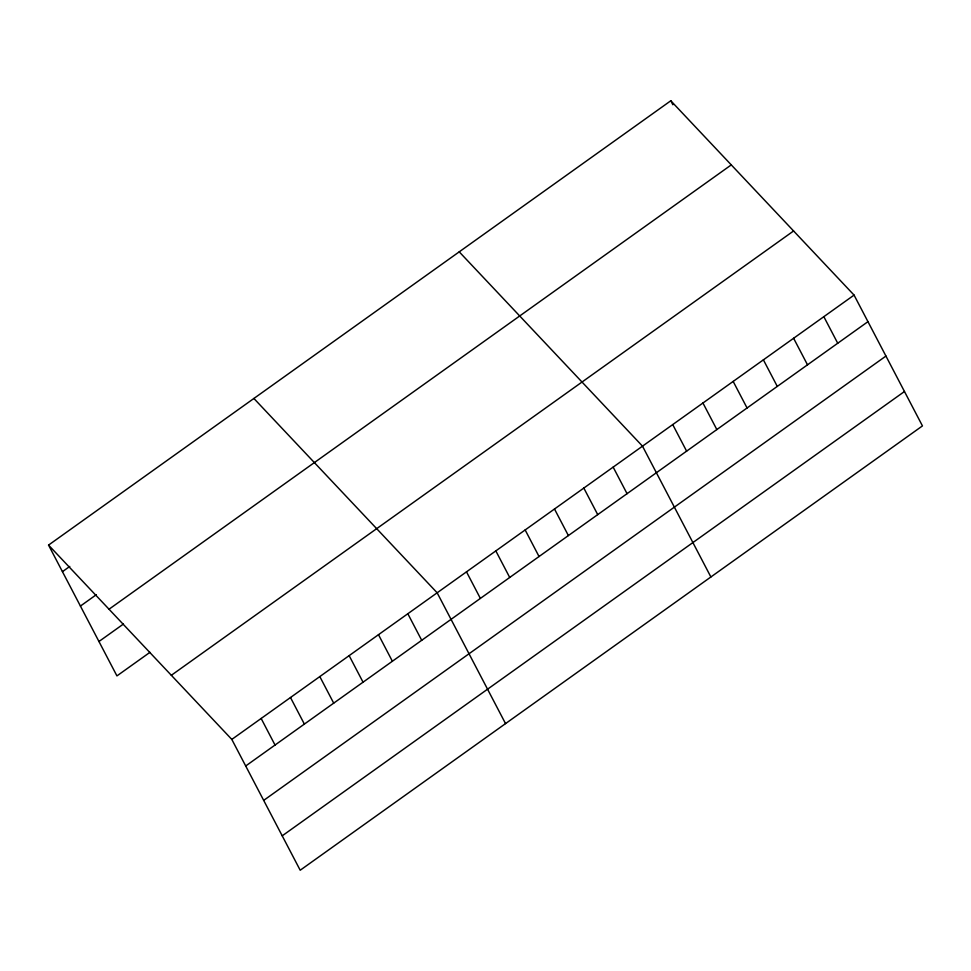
<?xml version="1.0" encoding="UTF-8"?>
<svg xmlns="http://www.w3.org/2000/svg" width="971" height="971" viewBox="0 0 971 971"><rect width="100%" height="100%" fill="white"/><g stroke="black" fill="none" stroke-linecap="round" stroke-linejoin="round"><path stroke-width="1.46" d="M48.55 545.095L670.803 100.766L854.067 295.099L922.45 425.905L300.197 870.234L231.814 739.417L48.55 545.095L116.933 675.901L149.935 652.342M62.447 571.664L69.778 566.433M80.423 606.062L96.311 594.713M109.031 609.218L731.272 164.9M98.957 641.503L123.402 624.05M171.333 675.294L793.586 230.964M231.814 739.417L854.067 295.099M245.699 765.985L867.953 321.668M263.687 800.383L885.94 356.066M282.221 835.825L904.462 391.507M459.234 251.841L642.499 446.162L710.881 576.98M253.892 398.462L437.156 592.796L505.539 723.601M823.833 316.68L837.73 343.249M670.803 100.766L672.879 104.759M793.61 338.26L807.508 364.829M763.388 359.84L777.286 386.409M733.166 381.421L747.063 407.99M702.943 403.001L716.841 429.57M672.721 424.582L686.618 451.151M613.162 467.112L627.06 493.681M583.826 488.061L597.723 514.63M554.49 508.998L568.387 535.579M525.153 529.948L539.051 556.529M495.829 550.897L509.714 577.466M466.493 571.846L480.378 598.415M407.82 613.733L421.717 640.314M378.484 634.682L392.381 661.251M349.147 655.631L363.045 682.2M319.811 676.581L333.708 703.15M290.487 697.518L304.372 724.099M261.15 718.467L275.036 745.048"/></g></svg>
